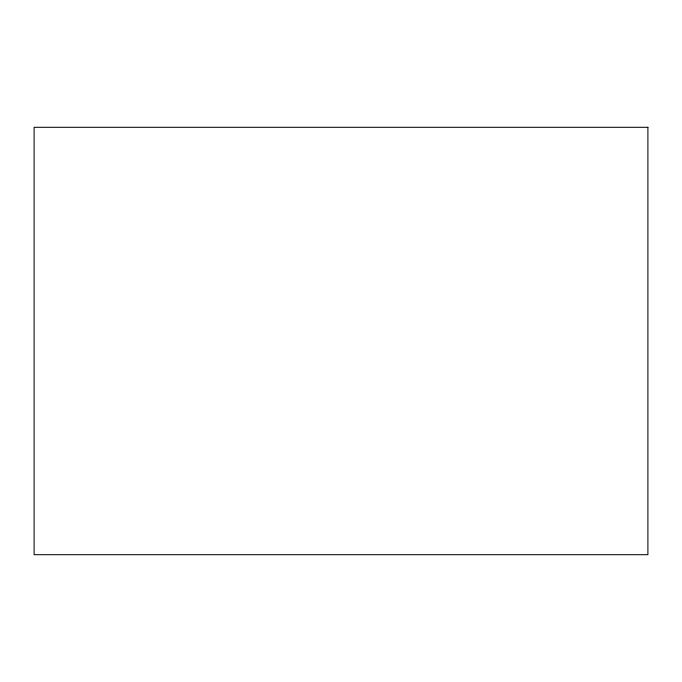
<?xml version="1.0" encoding="UTF-8"?>
<svg xmlns="http://www.w3.org/2000/svg" width="682" height="682" viewBox="0 0 682 682"><rect width="100%" height="100%" fill="white"/><g stroke="black" fill="none" stroke-linecap="round" stroke-linejoin="round"><path stroke-width="1.02" d="M647.9 127.304L34.1 127.304L34.1 554.696L647.9 554.696L647.9 127.304"/></g></svg>
